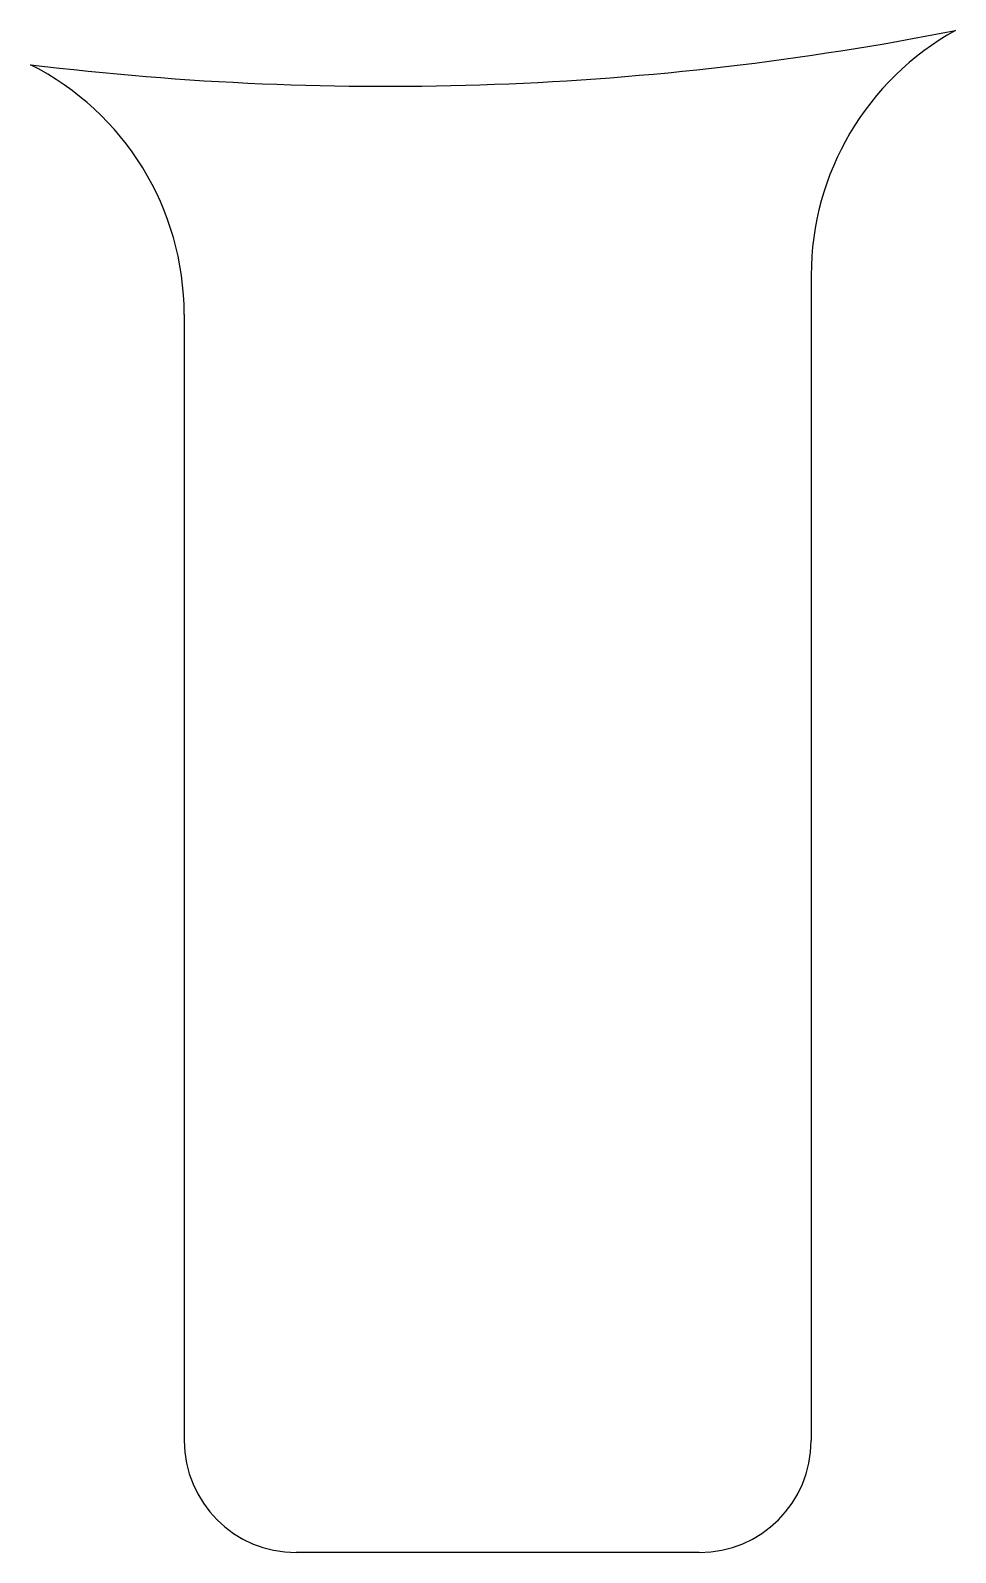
# Model space of a CAD drawing. Header units: millimetres. Extents: x -15.9 to 25.4, y -93 to -25.
import ezdxf

# ---------------------------------------------------------------- set-up
doc = ezdxf.new("R2010")
doc.units = ezdxf.units.MM
doc.layers.get('0').update_dxf_attribs({"lineweight": 25, "true_color": 0xffffff})

msp = doc.modelspace()

# ---------------------------------------------------------------- linework, layer by layer
for p, q in [((19, -35.941), (19, -88)), ((-9, -37.694), (-9, -88)), ((14, -93), (-4, -93))]:
    msp.add_line(p, q)
for centre, radius, start, end in [((0, 103.51), 131.01, 263.04389, 281.19947), ((31.5, -35.941), 12.5, 118.97074, 180), ((-21.5, -37.694), 12.5, 0, 63.21258), ((-4, -88), 5, 180, 270), ((14, -88), 5, 270, 0)]:
    msp.add_arc(centre, radius, start, end)

doc.saveas('drawing.dxf')
